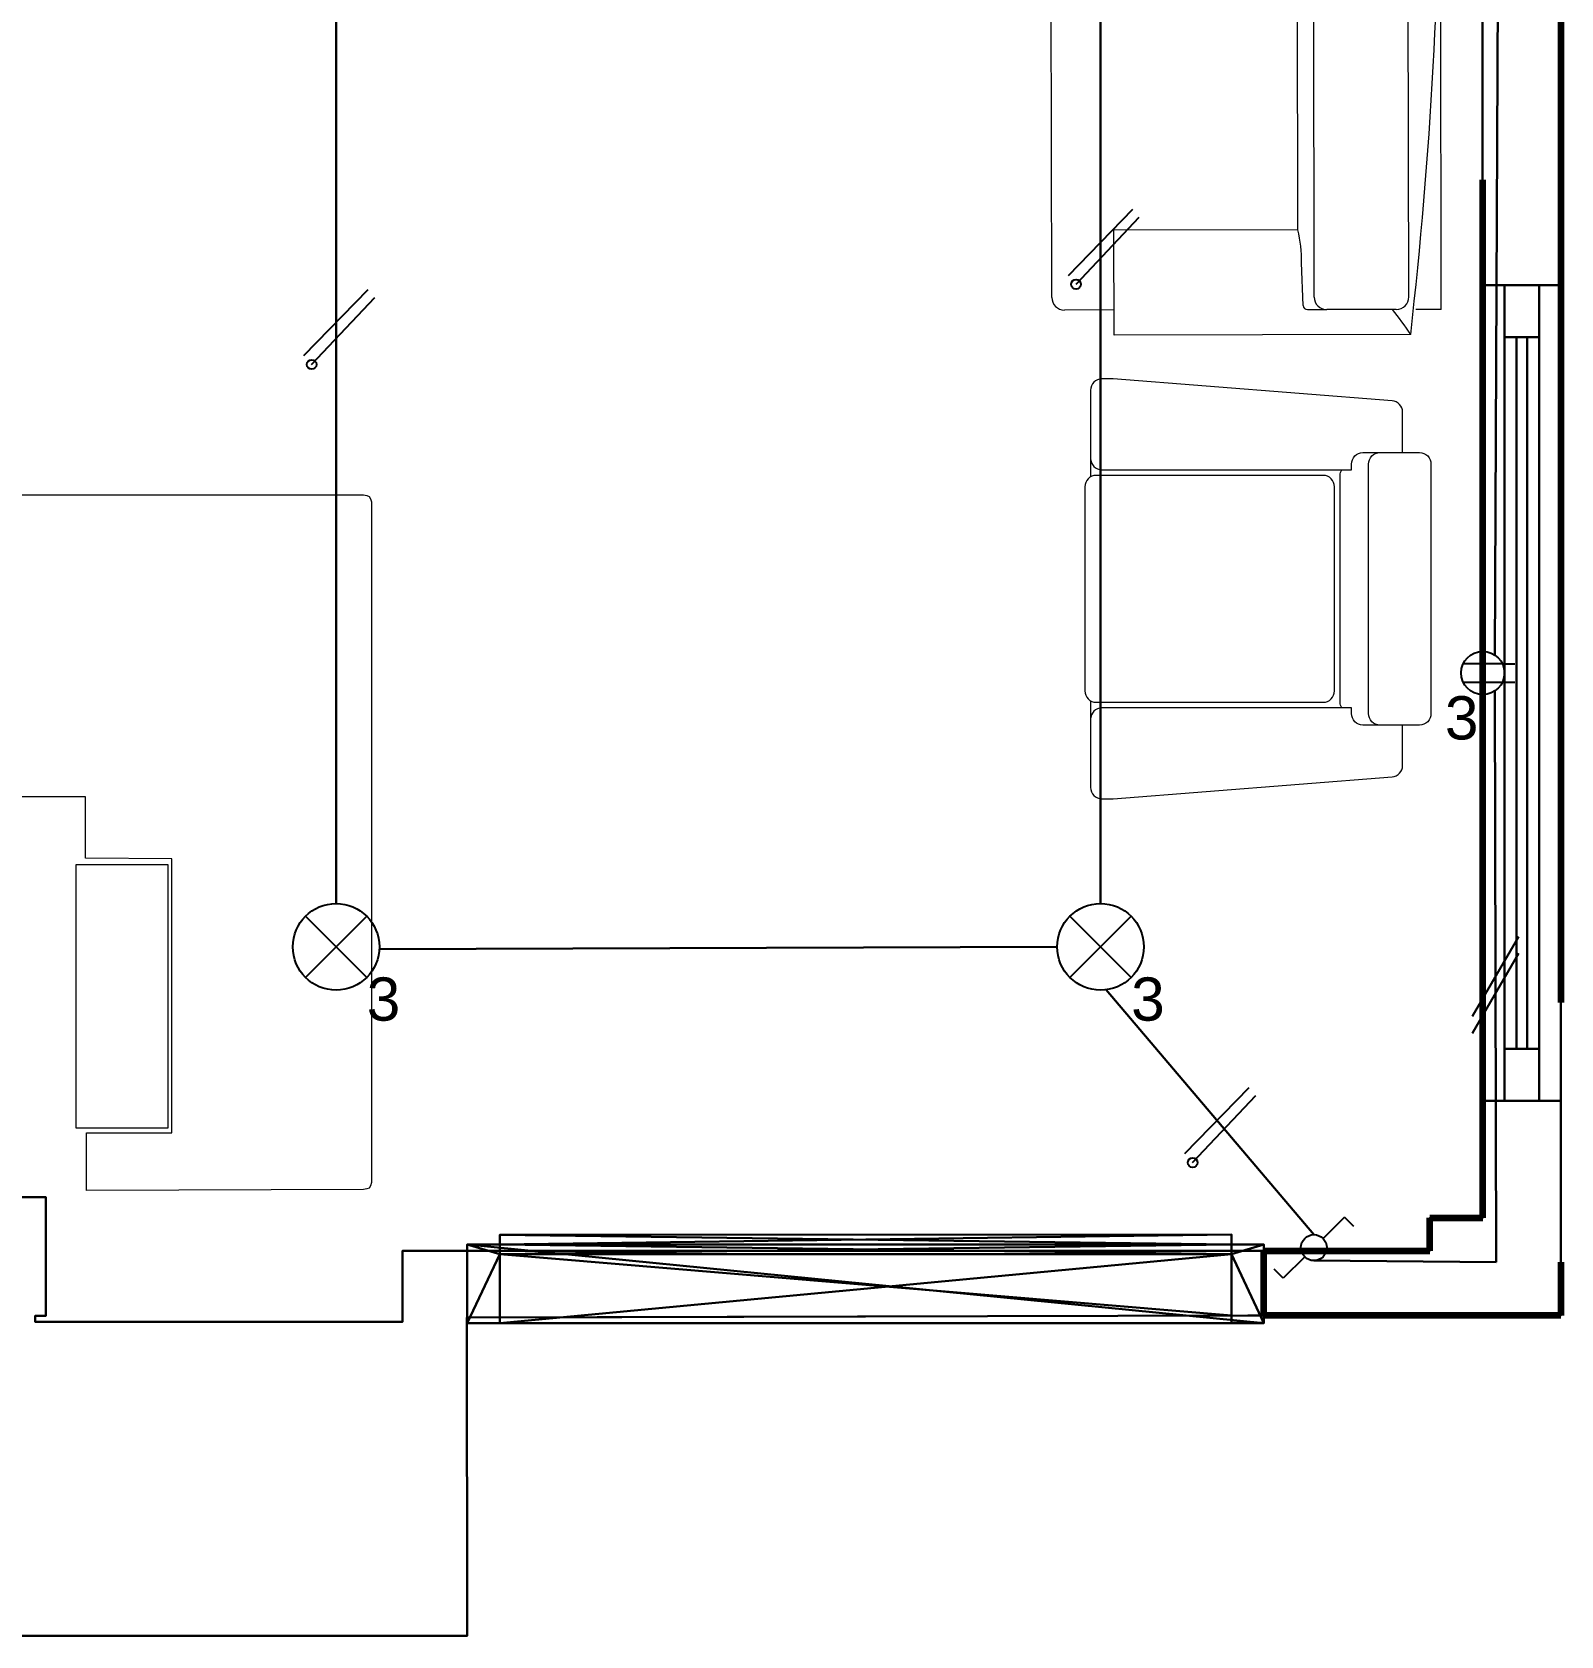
# Model space of a CAD drawing. Header units: metres. Extents: x 10.2 to 81, y 0 to 39.7.
# Drawn here: x 23.964 to 27.497, y 0 to 3.708 of the extents above; entities that cross this region are included whole.
import ezdxf

# ---------------------------------------------------------------- set-up
doc = ezdxf.new("R2010")
doc.units = ezdxf.units.M
doc.header["$LTSCALE"] = 0.2
doc.linetypes.add('ACAD_ISO02W100', pattern=[15, 12, -3])
for name, color, linetype, true_color in [('DLX_APERT', 7, 'Continuous', 0x969696), ('DLX_CONT', 7, 'Continuous', 0x969696), ('DLX_ROOF', 7, 'Continuous', 0x7f7f7f)]:
    doc.layers.add(name, color=color, linetype=linetype, true_color=true_color)
for name, color, linetype in [('EDIFICIO', 7, 'Continuous'), ('Fases', 7, 'Continuous'), ('Indicacion-Tabla', 7, 'Continuous'), ('Luminaria', 7, 'Continuous'), ('Medidas', 1, 'Continuous'), ('Tomacorrientes', 7, 'Continuous')]:
    doc.layers.add(name, color=color, linetype=linetype)
for name, color, linetype, lineweight in [('L-Suelo', 7, 'ACAD_ISO02W100', 30), ('L-Techo', 7, 'Continuous', 30), ('Muebles', 9, 'Continuous', 5)]:
    doc.layers.add(name, color=color, linetype=linetype, lineweight=lineweight)
doc.layers.get('0').off()
doc.styles.get("Standard").update_dxf_attribs({"font": 'arial.ttf'})

# ---------------------------------------------------------------- blocks, each defined once
blk = doc.blocks.new('Tomacorriente')
at = {"layer": 'Tomacorrientes'}
for p, q in [((0.0453, 0.0211), (-0.0453, 0.0211)), ((0.0453, 0.0211), (0.0743, 0.0211)), ((-0.0453, -0.0211), (0.0453, -0.0211)), ((0.0453, -0.0211), (0.0743, -0.0211))]:
    blk.add_line(p, q, dxfattribs=at)
blk.add_circle((0, 0), 0.05, dxfattribs=at)
blk = doc.blocks.new('881_0_2')
mesh = blk.add_polyface()
corners = [(0.8226, -0.0125, 0.88), (-0.8226, -0.0125, -0.88), (0.8226, -0.0125, -0.88), (-0.8226, -0.0125, -0.88), (0.8226, -0.0125, 0.88), (-0.8226, -0.0125, 0.88), (-0.8226, 0.0125, -0.88), (0.8226, 0.0125, 0.88), (0.8226, 0.0125, -0.88), (0.8226, 0.0125, 0.88), (-0.8226, 0.0125, -0.88), (-0.8226, 0.0125, 0.88)]
mesh.append_faces([[corners[k] for k in face] for face in [(0, 1, 2), (3, 4, 5), (6, 7, 8), (9, 10, 11)]])
blk = doc.blocks.new('953_0_0')
mesh = blk.add_polyface()
corners = [(-0.8454, -0.0909, 0.925), (0.8454, -0.0684, 0.925), (0.8454, -0.0909, 0.925), (0.8454, -0.0684, 0.925), (-0.8454, -0.0909, 0.925), (-0.8454, -0.0684, 0.925), (0.8454, -0.0909, 0.925), (0.8454, -0.0684, -1), (0.8454, -0.0909, -1), (0.8454, -0.0684, -1), (0.8454, -0.0909, 0.925), (0.8454, -0.0684, 0.925), (-0.8454, -0.0909, -1), (-0.8454, -0.0684, 0.925), (-0.8454, -0.0909, 0.925), (-0.8454, -0.0684, 0.925), (-0.8454, -0.0909, -1), (-0.8454, -0.0684, -1)]
mesh.append_faces([[corners[k] for k in face] for face in [(0, 1, 2), (3, 4, 5), (6, 7, 8), (9, 10, 11), (12, 13, 14), (15, 16, 17)]])
blk = doc.blocks.new('953_0_1')
mesh = blk.add_polyface()
corners = [(-0.8454, -0.0684, -1), (-0.8454, -0.0909, 0.925), (-0.8454, -0.0684, 0.925), (-0.8454, -0.0909, 0.925), (-0.8454, -0.0684, -1), (-0.8454, -0.0909, -1), (0.8454, -0.0909, 0.925), (-0.8454, -0.0684, 0.925), (-0.8454, -0.0909, 0.925), (-0.8454, -0.0684, 0.925), (0.8454, -0.0909, 0.925), (0.8454, -0.0684, 0.925), (0.8454, -0.0684, 0.925), (0.8454, -0.0909, -1), (0.8454, -0.0684, -1), (0.8454, -0.0909, -1), (0.8454, -0.0684, 0.925), (0.8454, -0.0909, 0.925)]
mesh.append_faces([[corners[k] for k in face] for face in [(0, 1, 2), (3, 4, 5), (6, 7, 8), (9, 10, 11), (12, 13, 14), (15, 16, 17)]])
blk = doc.blocks.new('953_0_2')
mesh = blk.add_polyface()
corners = [(-0.9204, 0.0909, 1), (0.9204, -0.0909, 1), (0.9204, 0.0909, 1), (0.9204, -0.0909, 1), (-0.9204, 0.0909, 1), (-0.9204, -0.0909, 1), (0.9204, 0.0909, 1), (0.9204, -0.0909, -1), (0.9204, 0.0909, -1), (0.9204, -0.0909, -1), (0.9204, 0.0909, 1), (0.9204, -0.0909, 1), (-0.9204, 0.0909, -1), (-0.9204, -0.0909, 1), (-0.9204, 0.0909, 1), (-0.9204, -0.0909, 1), (-0.9204, 0.0909, -1), (-0.9204, -0.0909, -1), (0.8454, -0.0684, -1), (0.9204, 0.0909, -1), (0.9204, -0.0909, -1), (0.8454, -0.0684, -1), (0.9204, -0.0909, -1), (0.8454, -0.0909, -1), (0.9204, 0.0909, -1), (0.8454, -0.0684, -1), (0.8454, 0.0909, -1), (-0.9204, 0.0909, -1), (-0.8454, -0.0684, -1), (-0.9204, -0.0909, -1), (-0.9204, -0.0909, -1), (-0.8454, -0.0684, -1), (-0.8454, -0.0909, -1), (-0.8454, -0.0684, -1), (-0.9204, 0.0909, -1), (-0.8454, 0.0909, -1), (-0.9204, 0.0909, 1), (-0.8454, 0.0909, 0.925), (-0.9204, 0.0909, -1), (-0.9204, 0.0909, -1), (-0.8454, 0.0909, 0.925), (-0.8454, 0.0909, -1), (0.9204, 0.0909, 1), (-0.8454, 0.0909, 0.925), (-0.9204, 0.0909, 1), (0.9204, 0.0909, 1), (0.8454, 0.0909, 0.925), (-0.8454, 0.0909, 0.925), (0.9204, 0.0909, -1), (0.8454, 0.0909, 0.925), (0.9204, 0.0909, 1), (0.8454, 0.0909, 0.925), (0.9204, 0.0909, -1), (0.8454, 0.0909, -1), (-0.8454, -0.0909, 0.925), (-0.9204, -0.0909, 1), (-0.9204, -0.0909, -1), (-0.8454, -0.0909, 0.925), (-0.9204, -0.0909, -1), (-0.8454, -0.0909, -1), (-0.8454, -0.0909, 0.925), (0.9204, -0.0909, 1), (-0.9204, -0.0909, 1), (0.8454, -0.0909, 0.925), (0.9204, -0.0909, 1), (-0.8454, -0.0909, 0.925), (0.8454, -0.0909, 0.925), (0.9204, -0.0909, -1), (0.9204, -0.0909, 1), (0.9204, -0.0909, -1), (0.8454, -0.0909, 0.925), (0.8454, -0.0909, -1), (0.8454, 0.0909, 0.925), (-0.8454, -0.0684, 0.925), (-0.8454, 0.0909, 0.925), (-0.8454, -0.0684, 0.925), (0.8454, 0.0909, 0.925), (0.8454, -0.0684, 0.925), (0.8454, 0.0909, -1), (0.8454, -0.0684, 0.925), (0.8454, 0.0909, 0.925), (0.8454, -0.0684, 0.925), (0.8454, 0.0909, -1), (0.8454, -0.0684, -1), (-0.8454, 0.0909, 0.925), (-0.8454, -0.0684, -1), (-0.8454, 0.0909, -1), (-0.8454, -0.0684, -1), (-0.8454, 0.0909, 0.925), (-0.8454, -0.0684, 0.925)]
mesh.append_faces([[corners[k] for k in face] for face in [(0, 1, 2), (3, 4, 5), (6, 7, 8), (9, 10, 11), (12, 13, 14), (15, 16, 17), (18, 19, 20), (21, 22, 23), (24, 25, 26), (27, 28, 29), (30, 31, 32), (33, 34, 35), (36, 37, 38), (39, 40, 41), (42, 43, 44), (45, 46, 47), (48, 49, 50), (51, 52, 53), (54, 55, 56), (57, 58, 59), (60, 61, 62), (63, 64, 65), (66, 67, 68), (69, 70, 71), (72, 73, 74), (75, 76, 77), (78, 79, 80), (81, 82, 83), (84, 85, 86), (87, 88, 89)]])
blk = doc.blocks.new('953_0_3')
mesh = blk.add_polyface()
corners = [(0.8454, -0.1134, 0.925), (-0.8454, -0.0909, 0.925), (-0.8454, -0.1134, 0.925), (-0.8454, -0.0909, 0.925), (0.8454, -0.1134, 0.925), (0.8454, -0.0909, 0.925), (-0.8454, -0.1134, 0.925), (-0.8454, -0.0909, -1), (-0.8454, -0.1134, -1), (-0.8454, -0.0909, -1), (-0.8454, -0.1134, 0.925), (-0.8454, -0.0909, 0.925)]
mesh.append_faces([[corners[k] for k in face] for face in [(0, 1, 2), (3, 4, 5), (6, 7, 8), (9, 10, 11)]])
blk = doc.blocks.new('953_0_4')
mesh = blk.add_polyface()
corners = [(0.8454, -0.1134, -1), (0.8454, -0.0909, 0.925), (0.8454, -0.1134, 0.925), (0.8454, -0.0909, 0.925), (0.8454, -0.1134, -1), (0.8454, -0.0909, -1), (-0.8454, -0.0909, -1), (0.8454, -0.0909, -1), (-0.8454, -0.1134, -1), (-0.8454, -0.1134, -1), (0.8454, -0.0909, -1), (0.8454, -0.1134, -1), (-0.8454, -0.0909, -1), (0.8454, -0.0684, -1), (0.8454, -0.0909, -1), (0.8454, -0.0684, -1), (-0.8454, -0.0909, -1), (-0.8454, -0.0684, -1), (-0.8454, -0.0684, -1), (0.8454, -0.0684, 0.925), (0.8454, -0.0684, -1), (0.8454, -0.0684, 0.925), (-0.8454, -0.0684, -1), (-0.8454, -0.0684, 0.925)]
mesh.append_faces([[corners[k] for k in face] for face in [(0, 1, 2), (3, 4, 5), (6, 7, 8), (9, 10, 11), (12, 13, 14), (15, 16, 17), (18, 19, 20), (21, 22, 23)]])
blk = doc.blocks.new('953_0_5')
mesh = blk.add_polyface()
corners = [(-0.8454, -0.1134, 0.925), (0.8454, -0.1134, -1), (0.8454, -0.1134, 0.925), (0.8454, -0.1134, -1), (-0.8454, -0.1134, 0.925), (-0.8454, -0.1134, -1)]
mesh.append_faces([[corners[k] for k in face] for face in [(0, 1, 2), (3, 4, 5)]])
blk = doc.blocks.new('Lampara')
at = {"layer": 'Luminaria'}
for q in [(-0.0707, 0.0707), (0.0707, 0.0707), (-0.0707, -0.0707), (0.0707, -0.0707)]:
    blk.add_line((0, 0), q, dxfattribs=at)
blk.add_circle((0, 0), 0.1, dxfattribs=at)
blk = doc.blocks.new('*U109')
at = {"layer": 'Luminaria'}
for p, q in [((0.0707, 0.0707), (0.0212, 0.0212)), ((0.0707, 0.0707), (0.0919, 0.0495)), ((-0.0212, -0.0212), (-0.0707, -0.0707)), ((-0.0707, -0.0707), (-0.0919, -0.0495))]:
    blk.add_line(p, q, dxfattribs=at)
blk.add_circle((0, 0), 0.03, dxfattribs=at)
blk = doc.blocks.new('Fase')
at = {"layer": 'Fases'}
blk.add_line((-0.0535, -0.0922), (0.0535, 0.0922), dxfattribs=at)
blk = doc.blocks.new('Neutro')
at = {"layer": 'Fases'}
h = blk.add_hatch(dxfattribs=at)
h.set_pattern_fill('ANGLE', color=256)
h.set_pattern_definition([(0, (-26.865, -1.6355), (0, 6.985), [5.08, -1.905]), (90, (-26.865, -1.6355), (-6.985, 4e-16), [5.08, -1.905])])
h.paths.add_polyline_path([(-0.0645, -0.0922, 1), (-0.0424, -0.0922, 1)])
blk.add_circle((-0.0535, -0.0922), 0.0111, dxfattribs=at)
blk.add_blockref('Fase', (0, 0), dxfattribs=at)
blk = doc.blocks.new('sl17-3pl')
at = {"layer": 'Muebles', "ltscale": 0.5}
for p, q in [((-1.1821, 0), (-1.1821, -0.0589)), ((-1.1821, 0), (-0.736, 0)), ((1.1821, 0), (-0.736, 0)), ((1.1821, 0), (1.1821, -0.0589)), ((-1.2402, -0.0709), (-1.2402, -0.7564)), ((1.2402, -0.0709), (1.2402, -0.7564)), ((-1.1821, -0.104), (-1.1821, -0.2646)), ((-1.153, -0.0749), (-0.736, -0.0749)), ((-0.4102, -0.0749), (-0.736, -0.0749)), ((-0.3811, -0.104), (-0.3811, -0.2646)), ((0.3539, -0.0749), (-0.352, -0.0749)), ((0.383, -0.104), (0.383, -0.2646)), ((1.153, -0.0749), (0.4121, -0.0749)), ((1.1821, -0.104), (1.1821, -0.2646)), ((-1.1821, -0.3095), (-1.1821, -0.2646)), ((-1.153, -0.2936), (-0.736, -0.2936)), ((-0.4102, -0.2936), (-0.736, -0.2936)), ((-0.3811, -0.2646), (-0.3811, -0.3019)), ((1.153, -0.2936), (-0.352, -0.2936)), ((0.383, -0.2646), (0.383, -0.3019)), ((1.1821, -0.3095), (1.1821, -0.2646)), ((-1.1727, -0.3192), (-1.0738, -0.3227)), ((-0.9978, -0.331), (-0.9978, -0.7564)), ((-0.9978, -0.331), (-0.736, -0.331)), ((-0.736, -0.331), (-0.4102, -0.331)), ((-0.352, -0.331), (-0.4102, -0.331)), ((0.9978, -0.331), (-0.352, -0.331)), ((0.9978, -0.331), (0.9978, -0.7564)), ((1.1727, -0.3192), (1.0738, -0.3227)), ((-0.3811, -0.3601), (-0.3811, -0.8711)), ((-0.3811, -0.3601), (-0.3811, -0.3601)), ((0.383, -0.3601), (0.383, -0.8711)), ((-1.2402, -0.7564), (-0.9978, -0.7564)), ((-1.1821, -0.7564), (-1.1821, -0.8711)), ((1.2402, -0.7564), (0.9978, -0.7564)), ((1.1821, -0.7564), (1.1821, -0.8711)), ((-1.153, -0.9002), (-0.736, -0.9002)), ((-0.736, -0.9002), (-0.4102, -0.9002)), ((-0.352, -0.9002), (-0.4102, -0.9002)), ((1.153, -0.9002), (-0.352, -0.9002))]:
    blk.add_line(p, q, dxfattribs=at)
for centre, radius, start, end in [((0, -10.8866), 10.8866, 83.45843, 96.54157), ((-1.638, -0.6846), 0.7314, 51.4328, 57.0519), ((1.638, -0.6846), 0.7314, 122.9481, 128.5672), ((-1.153, -0.104), 0.0291, 90, 180), ((-0.4102, -0.104), 0.0291, 0, 90), ((-0.352, -0.104), 0.0291, 90, 180), ((0.3539, -0.104), 0.0291, 0, 90), ((0.4121, -0.104), 0.0291, 90, 180), ((1.153, -0.104), 0.0291, 0, 90), ((-1.153, -0.2646), 0.0291, 180, 270), ((-0.4102, -0.2646), 0.0291, 270, 0), ((-0.352, -0.2646), 0.0291, 180, 270), ((0.3539, -0.2646), 0.0291, 270, 0), ((0.4121, -0.2646), 0.0291, 180, 270), ((1.153, -0.2646), 0.0291, 270, 0), ((-1.1724, -0.3095), 0.0097, 180, 267.9816), ((-1.0747, -0.6811), 0.3585, 77.6131, 89.8582), ((-0.4102, -0.3019), 0.0291, 270, 0), ((-0.4102, -0.3601), 0.0291, 0, 90), ((-0.352, -0.3019), 0.0291, 180, 270), ((-0.352, -0.3601), 0.0291, 90, 180), ((0.3539, -0.3019), 0.0291, 270, 0), ((0.3539, -0.3601), 0.0291, 0, 90), ((0.4121, -0.3019), 0.0291, 180, 270), ((0.4121, -0.3601), 0.0291, 90, 180), ((1.0747, -0.6811), 0.3585, 90.1418, 102.3869), ((1.1724, -0.3095), 0.0097, 272.0184, 0), ((-1.153, -0.8711), 0.0291, 180, 270), ((-0.4102, -0.8711), 0.0291, 270, 0), ((-0.352, -0.8711), 0.0291, 180, 270), ((0.3539, -0.8711), 0.0291, 270, 0), ((0.4121, -0.8711), 0.0291, 180, 270), ((1.153, -0.8711), 0.0291, 270, 0)]:
    blk.add_arc(centre, radius, start, end, dxfattribs=at)
blk = doc.blocks.new('sl17-1pl')
at = {"layer": 'Muebles', "ltscale": 0.5}
for points in [[(-0.0656, 0.3148), (-0.0656, 0.4085, 0.39147), (-0.0898, 0.4347), (-0.7344, 0.4852), (-0.7607, 0.4852, 0.414214), (-0.7869, 0.459), (-0.7869, 0.2588)], [(-0.7869, 0.3016, 0.414214), (-0.7607, 0.2754), (-0.1836, 0.2754), (-0.1836, 0.2885, -0.414214), (-0.1574, 0.3148), (-0.0262, 0.3148, -0.414214), (0, 0.2885), (0, -0.2885, -0.414214), (-0.0262, -0.3148), (-0.1574, -0.3148, -0.414214), (-0.1836, -0.2885), (-0.1836, -0.2754), (-0.7607, -0.2754, 0.414214), (-0.7869, -0.3016)], [(-0.118, -0.3148, -0.414214), (-0.1443, -0.2885), (-0.1443, 0.2885, -0.414214), (-0.118, 0.3148)], [(-0.2063, -0.2754, -0.131652), (-0.2098, -0.2623), (-0.2098, 0.2623, -0.131652), (-0.2063, 0.2754)], [(-0.7869, -0.2588), (-0.7869, -0.459, 0.414214), (-0.7607, -0.4852), (-0.7344, -0.4852), (-0.0898, -0.4347, 0.39147), (-0.0656, -0.4085), (-0.0656, -0.3148)]]:
    blk.add_lwpolyline(points, format="xyb", dxfattribs=at)
blk.add_lwpolyline([(-0.2492, 0.2623), (-0.7738, 0.2623, 0.414214), (-0.8, 0.2361), (-0.8, -0.2361, 0.414214), (-0.7738, -0.2623), (-0.2492, -0.2623, 0.414214), (-0.223, -0.2361), (-0.223, 0.2361, 0.414214)], format="xyb", close=True, dxfattribs=at)

msp = doc.modelspace()

# ---------------------------------------------------------------- linework, layer by layer
at = {"layer": 'DLX_APERT'}
for points in [[(27.4468, 3.1224, 0), (27.3668, 3.1224, 0)], [(27.3668, 3.1224, 0), (27.3668, 1.2372, 0)], [(27.4468, 3.1224, 0), (27.3668, 3.1224, 0)], [(27.3668, 3.1224, 0), (27.3668, 3.1224, 0)], [(27.3668, 3.1224, 0), (27.4468, 3.1224, 0)], [(27.3668, 1.2372, 0), (27.3668, 3.1224, 0)], [(27.3668, 3.1224, 0), (27.4468, 3.1224, 0)], [(27.3668, 1.2372, 0), (27.3668, 3.1224, 0)], [(27.3668, 3.1224, 0), (27.3668, 3.1224, 0)], [(27.3668, 3.1224, 0), (27.3668, 1.2372, 0)], [(27.4468, 1.2372, 0), (27.4468, 3.1224, 0)], [(27.4468, 3.1224, 0), (27.4468, 3.1224, 0)], [(27.4468, 3.1224, 0), (27.4468, 1.2372, 0)], [(27.4468, 1.2372, 0), (27.4468, 3.1224, 0)], [(27.4468, 3.1224, 0), (27.4468, 3.1224, 0)], [(27.4468, 3.1224, 0), (27.4468, 1.2372, 0)], [(27.3668, 1.3572, 0), (27.3668, 3.0024, 0)], [(27.3668, 3.0024, 0), (27.3668, 3.0024, 0)], [(27.3668, 3.0024, 0), (27.3668, 1.3572, 0)], [(27.3668, 1.3572, 0), (27.3668, 3.0024, 0)], [(27.3668, 3.0024, 0), (27.3943, 3.0024, 0)], [(27.3943, 3.0024, 0), (27.3668, 3.0024, 0)], [(27.3668, 3.0024, 0), (27.3668, 3.0024, 0)], [(27.3668, 3.0024, 0), (27.3943, 3.0024, 0)], [(27.3943, 3.0024, 0), (27.3668, 3.0024, 0)], [(27.3668, 3.0024, 0), (27.3668, 1.3572, 0)], [(27.3943, 3.0024, 0), (27.3943, 1.3572, 0)], [(27.3943, 1.3572, 0), (27.3943, 3.0024, 0)], [(27.3943, 3.0024, 0), (27.4193, 3.0024, 0)], [(27.3943, 3.0024, 0), (27.3943, 3.0024, 0)], [(27.3943, 3.0024, 0), (27.3943, 3.0024, 0)], [(27.3943, 3.0024, 0), (27.4193, 3.0024, 0)], [(27.4193, 3.0024, 0), (27.3943, 3.0024, 0)], [(27.3943, 1.3572, 0), (27.3943, 3.0024, 0)], [(27.3943, 3.0024, 0), (27.3943, 1.3572, 0)], [(27.4193, 3.0024, 0), (27.3943, 3.0024, 0)], [(27.4193, 3.0024, 0), (27.3943, 3.0024, 0)], [(27.3943, 3.0024, 0), (27.3943, 1.3572, 0)], [(27.3943, 1.3572, 0), (27.3943, 3.0024, 0)], [(27.3943, 3.0024, 0), (27.3943, 3.0024, 0)], [(27.3943, 3.0024, 0), (27.3943, 1.3572, 0)], [(27.4193, 3.0024, 0), (27.3943, 3.0024, 0)], [(27.3943, 3.0024, 0), (27.3943, 3.0024, 0)], [(27.3943, 3.0024, 0), (27.4193, 3.0024, 0)], [(27.3943, 1.3572, 0), (27.3943, 3.0024, 0)], [(27.3943, 3.0024, 0), (27.4193, 3.0024, 0)], [(27.4193, 1.3572, 0), (27.4193, 3.0024, 0)], [(27.4193, 3.0024, 0), (27.4468, 3.0024, 0)], [(27.4193, 3.0024, 0), (27.4193, 3.0024, 0)], [(27.4193, 3.0024, 0), (27.4468, 3.0024, 0)], [(27.4468, 3.0024, 0), (27.4193, 3.0024, 0)], [(27.4193, 3.0024, 0), (27.4193, 1.3572, 0)], [(27.4468, 3.0024, 0), (27.4193, 3.0024, 0)], [(27.4193, 3.0024, 0), (27.4193, 1.3572, 0)], [(27.4193, 3.0024, 0), (27.4193, 3.0024, 0)], [(27.4193, 1.3572, 0), (27.4193, 3.0024, 0)], [(27.4193, 1.3572, 0), (27.4193, 3.0024, 0)], [(27.4193, 3.0024, 0), (27.4193, 3.0024, 0)], [(27.4193, 3.0024, 0), (27.4193, 1.3572, 0)], [(27.4193, 1.3572, 0), (27.4193, 3.0024, 0)], [(27.4193, 3.0024, 0), (27.4193, 3.0024, 0)], [(27.4193, 3.0024, 0), (27.4193, 1.3572, 0)], [(27.4468, 1.3572, 0), (27.4468, 3.0024, 0)], [(27.4468, 3.0024, 0), (27.4468, 3.0024, 0)], [(27.4468, 3.0024, 0), (27.4468, 1.3572, 0)], [(27.4468, 3.0024, 0), (27.4468, 1.3572, 0)], [(27.4468, 3.0024, 0), (27.4468, 3.0024, 0)], [(27.4468, 1.3572, 0), (27.4468, 3.0024, 0)], [(27.3668, 1.3572, 0), (27.3668, 1.3572, 0)], [(27.3943, 1.3572, 0), (27.3668, 1.3572, 0)], [(27.3668, 1.3572, 0), (27.3943, 1.3572, 0)], [(27.3943, 1.3572, 0), (27.3668, 1.3572, 0)], [(27.3668, 1.3572, 0), (27.3668, 1.3572, 0)], [(27.3668, 1.3572, 0), (27.3943, 1.3572, 0)], [(27.4193, 1.3572, 0), (27.3943, 1.3572, 0)], [(27.3943, 1.3572, 0), (27.4193, 1.3572, 0)], [(27.3943, 1.3572, 0), (27.3943, 1.3572, 0)], [(27.3943, 1.3572, 0), (27.3943, 1.3572, 0)], [(27.3943, 1.3572, 0), (27.4193, 1.3572, 0)], [(27.4193, 1.3572, 0), (27.3943, 1.3572, 0)], [(27.3943, 1.3572, 0), (27.4193, 1.3572, 0)], [(27.3943, 1.3572, 0), (27.3943, 1.3572, 0)], [(27.4193, 1.3572, 0), (27.3943, 1.3572, 0)], [(27.4193, 1.3572, 0), (27.3943, 1.3572, 0)], [(27.3943, 1.3572, 0), (27.3943, 1.3572, 0)], [(27.3943, 1.3572, 0), (27.4193, 1.3572, 0)], [(27.4468, 1.3572, 0), (27.4193, 1.3572, 0)], [(27.4193, 1.3572, 0), (27.4193, 1.3572, 0)], [(27.4193, 1.3572, 0), (27.4468, 1.3572, 0)], [(27.4468, 1.3572, 0), (27.4193, 1.3572, 0)], [(27.4193, 1.3572, 0), (27.4468, 1.3572, 0)], [(27.4193, 1.3572, 0), (27.4193, 1.3572, 0)], [(27.4193, 1.3572, 0), (27.4193, 1.3572, 0)], [(27.4193, 1.3572, 0), (27.4193, 1.3572, 0)], [(27.4468, 1.3572, 0), (27.4468, 1.3572, 0)], [(27.4468, 1.3572, 0), (27.4468, 1.3572, 0)], [(27.3668, 1.2372, 0), (27.4468, 1.2372, 0)], [(27.4468, 1.2372, 0), (27.3668, 1.2372, 0)], [(27.4468, 1.2372, 0), (27.3668, 1.2372, 0)], [(27.3668, 1.2372, 0), (27.3668, 1.2372, 0)], [(27.3668, 1.2372, 0), (27.4468, 1.2372, 0)], [(27.3668, 1.2372, 0), (27.3668, 1.2372, 0)], [(27.4468, 1.2372, 0), (27.4468, 1.2372, 0)], [(27.4468, 1.2372, 0), (27.4468, 1.2372, 0)], [(26.7355, 0.9276, 0), (25.0447, 0.9275, 0)], [(26.7355, 0.9276, 0), (25.0447, 0.9275, 0)], [(25.0447, 0.9275, 0), (26.7355, 0.9276, 0)], [(25.0447, 0.9275, 0), (26.7355, 0.9276, 0)], [(25.0447, 0.9275, 0), (25.0447, 0.905, 0)], [(25.0447, 0.9275, 0), (25.0447, 0.9275, 0)], [(25.0447, 0.905, 0), (25.0447, 0.9275, 0)], [(25.0447, 0.9275, 0), (25.0447, 0.9275, 0)], [(25.0447, 0.9275, 0), (25.0447, 0.905, 0)], [(25.0447, 0.905, 0), (25.0447, 0.9275, 0)], [(26.7355, 0.9051, 0), (26.7355, 0.9276, 0)], [(26.7355, 0.9051, 0), (26.7355, 0.9276, 0)], [(26.7355, 0.9276, 0), (26.7355, 0.9276, 0)], [(26.7355, 0.9276, 0), (26.7355, 0.9051, 0)], [(26.7355, 0.9276, 0), (26.7355, 0.9276, 0)], [(26.7355, 0.9276, 0), (26.7355, 0.9051, 0)], [(26.8105, 0.9051, 0), (24.9697, 0.905, 0)], [(24.9697, 0.905, 0), (26.8105, 0.9051, 0)], [(24.9697, 0.905, 0), (24.9697, 0.7233, 0)], [(24.9697, 0.905, 0), (24.9697, 0.905, 0)], [(24.9697, 0.905, 0), (24.9697, 0.7233, 0)], [(24.9697, 0.7233, 0), (24.9697, 0.905, 0)], [(24.9697, 0.7233, 0), (24.9697, 0.905, 0)], [(24.9697, 0.905, 0), (25.0447, 0.905, 0)], [(25.0447, 0.905, 0), (24.9697, 0.905, 0)], [(24.9697, 0.905, 0), (24.9697, 0.905, 0)], [(26.7355, 0.9051, 0), (25.0447, 0.905, 0)], [(25.0447, 0.905, 0), (26.7355, 0.9051, 0)], [(25.0447, 0.905, 0), (26.7355, 0.9051, 0)], [(26.7355, 0.9051, 0), (25.0447, 0.905, 0)], [(25.0447, 0.905, 0), (25.0447, 0.8825, 0)], [(25.0447, 0.905, 0), (25.0447, 0.905, 0)], [(25.0447, 0.8825, 0), (25.0447, 0.905, 0)], [(25.0447, 0.8825, 0), (25.0447, 0.905, 0)], [(25.0447, 0.905, 0), (25.0447, 0.905, 0)], [(25.0447, 0.905, 0), (25.0447, 0.8825, 0)], [(25.0447, 0.905, 0), (25.0447, 0.905, 0)], [(25.0447, 0.8825, 0), (25.0447, 0.905, 0)], [(25.0447, 0.905, 0), (25.0447, 0.8825, 0)], [(25.0447, 0.905, 0), (25.0447, 0.905, 0)], [(25.0447, 0.905, 0), (25.0447, 0.8825, 0)], [(25.0447, 0.8825, 0), (25.0447, 0.905, 0)], [(26.7355, 0.8826, 0), (26.7355, 0.9051, 0)], [(26.7355, 0.9051, 0), (26.8105, 0.9051, 0)], [(26.7355, 0.9051, 0), (26.7355, 0.9051, 0)], [(26.8105, 0.9051, 0), (26.7355, 0.9051, 0)], [(26.7355, 0.9051, 0), (26.7355, 0.8826, 0)], [(26.7355, 0.8826, 0), (26.7355, 0.9051, 0)], [(26.7355, 0.9051, 0), (26.7355, 0.9051, 0)], [(26.7355, 0.9051, 0), (26.7355, 0.8826, 0)], [(26.7355, 0.9051, 0), (26.7355, 0.9051, 0)], [(26.7355, 0.9051, 0), (26.7355, 0.8826, 0)], [(26.7355, 0.9051, 0), (26.7355, 0.9051, 0)], [(26.7355, 0.9051, 0), (26.7355, 0.8826, 0)], [(26.7355, 0.8826, 0), (26.7355, 0.9051, 0)], [(26.7355, 0.8826, 0), (26.7355, 0.9051, 0)], [(26.8105, 0.7234, 0), (26.8105, 0.9051, 0)], [(26.8105, 0.9051, 0), (26.8105, 0.9051, 0)], [(26.8105, 0.9051, 0), (26.8105, 0.7234, 0)], [(26.8105, 0.7234, 0), (26.8105, 0.9051, 0)], [(26.8105, 0.9051, 0), (26.8105, 0.7234, 0)], [(26.8105, 0.9051, 0), (26.8105, 0.9051, 0)], [(25.0447, 0.8825, 0), (26.7355, 0.8826, 0)], [(26.7355, 0.8826, 0), (25.0447, 0.8825, 0)], [(26.7355, 0.8826, 0), (25.0447, 0.8825, 0)], [(26.7355, 0.8826, 0), (25.0447, 0.8825, 0)], [(25.0447, 0.8825, 0), (26.7355, 0.8826, 0)], [(25.0447, 0.8825, 0), (26.7355, 0.8826, 0)], [(25.0447, 0.8825, 0), (25.0447, 0.7233, 0)], [(25.0447, 0.7233, 0), (25.0447, 0.8825, 0)], [(25.0447, 0.8825, 0), (25.0447, 0.8825, 0)], [(25.0447, 0.8825, 0), (25.0447, 0.7233, 0)], [(25.0447, 0.7233, 0), (25.0447, 0.8825, 0)], [(25.0447, 0.8825, 0), (25.0447, 0.8825, 0)], [(25.0447, 0.8825, 0), (25.0447, 0.8825, 0)], [(25.0447, 0.8825, 0), (25.0447, 0.8825, 0)], [(26.7355, 0.7234, 0), (26.7355, 0.8826, 0)], [(26.7355, 0.8826, 0), (26.7355, 0.7234, 0)], [(26.7355, 0.8826, 0), (26.7355, 0.8826, 0)], [(26.7355, 0.8826, 0), (26.7355, 0.7234, 0)], [(26.7355, 0.7234, 0), (26.7355, 0.8826, 0)], [(26.7355, 0.8826, 0), (26.7355, 0.8826, 0)], [(26.7355, 0.8826, 0), (26.7355, 0.8826, 0)], [(26.7355, 0.8826, 0), (26.7355, 0.8826, 0)], [(24.9697, 0.7233, 0), (26.8105, 0.7234, 0)], [(26.8105, 0.7234, 0), (24.9697, 0.7233, 0)], [(24.9697, 0.7233, 0), (24.9697, 0.7233, 0)], [(25.0447, 0.7233, 0), (24.9697, 0.7233, 0)], [(24.9697, 0.7233, 0), (24.9697, 0.7233, 0)], [(24.9697, 0.7233, 0), (25.0447, 0.7233, 0)], [(25.0447, 0.7233, 0), (26.7355, 0.7234, 0)], [(26.7355, 0.7234, 0), (25.0447, 0.7233, 0)], [(25.0447, 0.7233, 0), (25.0447, 0.7233, 0)], [(25.0447, 0.7233, 0), (25.0447, 0.7233, 0)], [(26.8105, 0.7234, 0), (26.7355, 0.7234, 0)], [(26.7355, 0.7234, 0), (26.7355, 0.7234, 0)], [(26.7355, 0.7234, 0), (26.8105, 0.7234, 0)], [(26.7355, 0.7234, 0), (26.7355, 0.7234, 0)], [(26.8105, 0.7234, 0), (26.8105, 0.7234, 0)], [(26.8105, 0.7234, 0), (26.8105, 0.7234, 0)]]:
    msp.add_polyline3d(points, dxfattribs=at)
at = {"layer": 'DLX_CONT'}
for points in [[(27.4971, 0.7405, 0), (27.4971, 12.8643, 0)], [(27.4971, 0.7405, 0), (27.4971, 12.8643, 0)], [(27.3165, 0.9661, 0), (27.3162, 5.5836, 0)], [(27.3165, 0.9661, 0), (27.3162, 5.5836, 0)], [(23.9958, 1.014, 0), (23.9958, 0.74, 0)], [(23.9958, 1.014, 0), (23.9958, 0.74, 0)], [(27.194, 0.8901, 0), (27.194, 0.9661, 0)], [(27.194, 0.9661, 0), (27.3165, 0.9661, 0)], [(27.194, 0.8901, 0), (27.194, 0.9661, 0)], [(27.194, 0.9661, 0), (27.3165, 0.9661, 0)], [(24.8197, 0.726, 0), (24.8197, 0.89, 0)], [(24.8197, 0.89, 0), (24.9697, 0.89, 0)], [(24.8197, 0.726, 0), (24.8197, 0.89, 0)], [(24.8197, 0.89, 0), (24.9697, 0.89, 0)], [(24.9697, 0.89, 0), (27.194, 0.8901, 0)], [(24.9697, 0.89, 0), (27.194, 0.8901, 0)], [(23.9958, 0.74, 0), (23.9709, 0.74, 0)], [(23.9709, 0.74, 0), (23.9709, 0.7259, 0)], [(23.9958, 0.74, 0), (23.9709, 0.74, 0)], [(23.9709, 0.74, 0), (23.9709, 0.7259, 0)], [(23.9709, 0.7259, 0), (24.8197, 0.726, 0)], [(23.9709, 0.7259, 0), (24.8197, 0.726, 0)], [(24.9685, 0.7361, 0), (26.7738, 0.7405, 0)], [(24.9685, 0.7361, 0), (26.7738, 0.7405, 0)], [(24.9697, 0, 0), (24.9685, 0.7361, 0)], [(24.9697, 0, 0), (24.9685, 0.7361, 0)], [(26.7738, 0.7405, 0), (27.4971, 0.7405, 0)], [(26.7738, 0.7405, 0), (27.4971, 0.7405, 0)], [(22.9043, 0, 0), (24.9697, 0, 0)], [(22.9043, 0, 0), (24.9697, 0, 0)]]:
    msp.add_polyline3d(points, dxfattribs=at)
at = {"layer": 'DLX_ROOF'}
for points in [[(27.4971, 0.7405, 0), (27.4971, 12.8643, 0)], [(27.4971, 12.8643, 0), (27.4971, 0.7405, 0)], [(27.4971, 12.8643, 0), (27.4971, 0.7405, 0)], [(27.4971, 0.7405, 0), (27.4971, 12.8643, 0)], [(27.3165, 0.9661, 0), (27.3162, 5.5836, 0)], [(27.3162, 5.5836, 0), (27.3165, 0.9661, 0)], [(23.7187, 1.014, 0), (23.9958, 1.014, 0)], [(23.9958, 1.014, 0), (23.7187, 1.014, 0)], [(23.9958, 1.014, 0), (23.9958, 0.74, 0)], [(23.9958, 0.74, 0), (23.9958, 1.014, 0)], [(27.194, 0.8901, 0), (27.194, 0.9661, 0)], [(27.194, 0.9661, 0), (27.3165, 0.9661, 0)], [(27.194, 0.9661, 0), (27.194, 0.8901, 0)], [(27.3165, 0.9661, 0), (27.194, 0.9661, 0)], [(24.8197, 0.89, 0), (27.194, 0.8901, 0)], [(27.194, 0.8901, 0), (24.8197, 0.89, 0)], [(24.8197, 0.726, 0), (24.8197, 0.89, 0)], [(24.8197, 0.89, 0), (24.8197, 0.726, 0)], [(23.9958, 0.74, 0), (23.9709, 0.74, 0)], [(23.9709, 0.74, 0), (23.9709, 0.7259, 0)], [(23.9709, 0.7259, 0), (23.9709, 0.74, 0)], [(23.9709, 0.74, 0), (23.9958, 0.74, 0)], [(23.9709, 0.7259, 0), (24.8197, 0.726, 0)], [(24.8197, 0.726, 0), (23.9709, 0.7259, 0)], [(24.9685, 0.7361, 0), (26.7738, 0.7405, 0)], [(26.7738, 0.7405, 0), (24.9685, 0.7361, 0)], [(26.7738, 0.7405, 0), (24.9685, 0.7361, 0)], [(24.9685, 0.7361, 0), (26.7738, 0.7405, 0)], [(24.9697, 0, 0), (24.9685, 0.7361, 0)], [(24.9685, 0.7361, 0), (24.9685, 0.7361, 0)], [(24.9685, 0.7361, 0), (24.9697, 0, 0)], [(24.9685, 0.7361, 0), (24.9685, 0.7361, 0)], [(24.9685, 0.7361, 0), (24.9697, 0, 0)], [(24.9697, 0, 0), (24.9685, 0.7361, 0)], [(26.7738, 0.7405, 0), (26.7738, 0.7405, 0)], [(26.7738, 0.7405, 0), (27.4971, 0.7405, 0)], [(27.4971, 0.7405, 0), (26.7738, 0.7405, 0)], [(26.7738, 0.7405, 0), (26.7738, 0.7405, 0)], [(27.4971, 0.7405, 0), (26.7738, 0.7405, 0)], [(26.7738, 0.7405, 0), (27.4971, 0.7405, 0)], [(27.4971, 0.7405, 0), (27.4971, 0.7405, 0)], [(27.4971, 0.7405, 0), (27.4971, 0.7405, 0)], [(22.9043, 0, 0), (24.9697, 0, 0)], [(24.9697, 0, 0), (22.9043, 0, 0)], [(24.9697, 0, 0), (22.9043, 0, 0)], [(22.9043, 0, 0), (24.9697, 0, 0)], [(24.9697, 0, 0), (24.9697, 0, 0)], [(24.9697, 0, 0), (24.9697, 0, 0)]]:
    msp.add_polyline3d(points, dxfattribs=at)
at = {"layer": 'EDIFICIO', "linetype": 'ACAD_ISO02W100', "lineweight": 100}
msp.add_lwpolyline([(27.4971, 12.8643), (27.4971, 0.7405), (26.8107, 0.7405), (26.8107, 0.8899), (27.194, 0.8899), (27.194, 0.9661), (27.3165, 0.9661), (27.317, 12.6403)], dxfattribs=at)
at = {"layer": 'L-Suelo'}
msp.add_lwpolyline([(27.3448, 2.2667), (27.3448, 2.2667), (27.3609, 5.8076), (27.3609, 5.8076)], dxfattribs=at)
at = {"layer": 'L-Suelo', "elevation": 2}
msp.add_lwpolyline([(26.9262, 0.8676), (27.3476, 0.8642), (27.3448, 2.1849)], dxfattribs=at)
at = {"layer": 'L-Techo'}
for p, q in [((24.6666, 1.6929, 2.6), (24.6666, 4.3793, 2.6)), ((26.4332, 4.3793, 2.6), (26.4332, 1.6929, 2.6)), ((24.7664, 1.5874, 2.6), (26.3332, 1.5926, 2.6))]:
    msp.add_line(p, q, dxfattribs=at)
at = {"layer": 'L-Techo', "elevation": 2.6}
msp.add_lwpolyline([(26.4461, 1.4938), (26.9262, 0.9276)], dxfattribs=at)
at = {"layer": 'Medidas'}
for points in [[(27.3165, 2.226), (27.3162, 5.5836), (27.195, 5.5836), (27.195, 5.8076), (27.3162, 5.8076)], [(26.8105, 0.8901), (27.194, 0.8901), (27.194, 0.9661), (27.3165, 0.9661), (27.3165, 2.226)], [(24.9697, 0.89), (24.8197, 0.8899), (24.8197, 0.726), (23.9709, 0.7259), (23.9709, 0.74), (23.9958, 0.74), (23.9958, 1.014), (23.7187, 1.014), (23.7209, 0.1498), (23.0543, 0.1498), (23.0543, 0.6992), (23.0543, 0.6992)]]:
    msp.add_lwpolyline(points, dxfattribs=at)
at = {"layer": 'Muebles', "linetype": 'Continuous'}
for p, q in [((22.8602, 2.6378), (24.7301, 2.6378)), ((24.7301, 2.6378), (24.7373, 2.636)), ((24.7373, 2.636), (24.7426, 2.6342)), ((24.7426, 2.6342), (24.7462, 2.6288)), ((24.7462, 2.6288), (24.748, 2.6216)), ((24.748, 2.6216), (24.748, 1.0479)), ((24.0876, 1.9398), (22.8602, 1.9398)), ((24.0876, 1.7979), (24.0876, 1.9398)), ((24.0661, 1.1735), (24.0661, 1.7836)), ((24.0661, 1.7836), (24.2779, 1.7836)), ((24.2868, 1.7962), (24.0876, 1.7979)), ((24.2779, 1.7836), (24.2779, 1.1735)), ((24.2868, 1.1627), (24.2868, 1.7962)), ((24.2779, 1.1735), (24.0661, 1.1735)), ((24.0895, 1.1627), (24.2868, 1.1627)), ((24.0895, 1.0299), (24.0895, 1.1627)), ((24.7462, 1.0407), (24.7426, 1.0353)), ((24.748, 1.0479), (24.7462, 1.0407)), ((24.7301, 1.0317), (24.0895, 1.0299)), ((24.7373, 1.0335), (24.7301, 1.0317)), ((24.7426, 1.0353), (24.7373, 1.0335))]:
    msp.add_line(p, q, dxfattribs=at)

# ---------------------------------------------------------------- block references
at = {"rotation": 270.1031551342452}
msp.add_blockref('sl17-3pl', (27.2186, 4.2486), dxfattribs=at)
msp.add_blockref('sl17-1pl', (27.1969, 2.4205, 2.6))
at = {"layer": 'DLX_APERT'}
for name, p, rotation in [('881_0_2', (27.4068, 2.1798, 1), 89.99999999999999), ('953_0_3', (25.8901, 0.8142, 1), 180.002768802293), ('953_0_4', (25.8901, 0.8142, 1), 180.002768802293), ('953_0_5', (25.8901, 0.8142, 1), 180.002768802293), ('953_0_2', (25.8901, 0.8142, 1), 180.002768802293), ('953_0_0', (25.8901, 0.8142, 1), 180.002768802293), ('953_0_1', (25.8901, 0.8142, 1), 180.002768802293)]:
    msp.add_blockref(name, p, dxfattribs=dict(at, rotation=rotation))
at = {"layer": 'DLX_CONT'}
for name, p, rotation in [('881_0_2', (27.4068, 2.1798, 1), 89.99999999999999), ('953_0_3', (25.8901, 0.8142, 1), 180.002768802293), ('953_0_4', (25.8901, 0.8142, 1), 180.002768802293), ('953_0_5', (25.8901, 0.8142, 1), 180.002768802293), ('953_0_2', (25.8901, 0.8142, 1), 180.002768802293), ('953_0_0', (25.8901, 0.8142, 1), 180.002768802293), ('953_0_1', (25.8901, 0.8142, 1), 180.002768802293)]:
    msp.add_blockref(name, p, dxfattribs=dict(at, rotation=rotation))
at = {"layer": 'Fases'}
for name, p, rotation in [('Fase', (26.4332, 3.2215, 2.6), 345.8841389685933), ('Neutro', (26.4496, 3.2022, 2.6), 346.8390198073124), ('Fase', (24.6666, 3.0361, 2.6), 345.8841389685933), ('Neutro', (24.683, 3.0167, 2.6), 346.8390198073124), ('Fase', (26.7027, 1.1912, 2.6), 345.8841389685933), ('Neutro', (26.7191, 1.1718, 2.6), 346.8390198073124)]:
    msp.add_blockref(name, p, dxfattribs=dict(at, rotation=rotation))
for p in [(27.3462, 1.5246, 2), (27.3462, 1.4859, 2)]:
    msp.add_blockref('Fase', p, dxfattribs=at)
at = {"layer": 'L-Techo'}
for name, p in [('Lampara', (24.6666, 1.5929, 2.6)), ('Lampara', (26.4332, 1.5929, 2.6)), ('*U109', (26.9262, 0.8976, 2))]:
    msp.add_blockref(name, p, dxfattribs=at)
at = {"layer": 'Medidas'}
msp.add_blockref('Tomacorriente', (27.3165, 2.226), dxfattribs=at)

# ---------------------------------------------------------------- texts
at = {"layer": 'Indicacion-Tabla', "char_height": 0.1, "width": 0.174042, "attachment_point": 1}
for insert in [(27.229, 2.1723), (24.7373, 1.5222, 2.6), (26.5039, 1.5222, 2.6)]:
    msp.add_mtext('3', dxfattribs=dict(at, insert=insert))

# ---------------------------------------------------------------- meshes
at = {"layer": 'DLX_CONT'}
mesh = msp.add_polyface(dxfattribs=at)
corners = [(22.9043, 0.742, 2.8), (22.9043, 0), (22.9043, 0, 2.8), (22.9043, 0), (22.9043, 0.742, 2.8), (22.9043, 0.742), (20.0055, 8.7283, 2.8), (20, 0.7405), (20, 0.7405, 2.8), (20, 0.7405), (20.0055, 8.7283, 2.8), (20.0055, 8.7283), (23.7209, 8.7283, 2.8), (20.0055, 8.7283), (20.0055, 8.7283, 2.8), (20.0055, 8.7283), (23.7209, 8.7283, 2.8), (23.7209, 8.7283), (23.7202, 9.7284, 2.8), (23.7209, 8.7283), (23.7209, 8.7283, 2.8), (23.7209, 8.7283), (23.7202, 9.7284, 2.8), (23.7202, 9.7284), (21.0959, 9.7284), (23.0796, 9.7284, 2.3), (21.0959, 9.7284, 2.8), (23.7201, 9.7284, 2.3), (23.7202, 9.7284), (23.7202, 9.7284, 2.8), (23.7201, 9.7284, 0.8), (23.7202, 9.7284), (23.7201, 9.7284, 2.3), (21.0959, 9.7284, 2.8), (23.7201, 9.7284, 2.3), (23.7202, 9.7284, 2.8), (21.0959, 9.7284, 2.8), (23.0796, 9.7284, 2.3), (23.7201, 9.7284, 2.3), (21.0959, 9.7284), (23.0796, 9.7284, 0.8), (23.0796, 9.7284, 2.3), (23.7202, 9.7284), (23.0796, 9.7284, 0.8), (21.0959, 9.7284), (23.0796, 9.7284, 0.8), (23.7202, 9.7284), (23.7201, 9.7284, 0.8), (21.0959, 9.7284), (21.0959, 11.7003, 0.8), (21.0959, 12.2874), (21.0959, 12.2874, 2.8), (21.0959, 10.2519, 2.3), (21.0959, 9.7284, 2.8), (21.0959, 12.2874, 2.8), (21.0959, 11.7003, 2.3), (21.0959, 10.2519, 2.3), (21.0959, 10.2519, 2.3), (21.0959, 9.7284), (21.0959, 9.7284, 2.8), (21.0959, 10.2519, 0.8), (21.0959, 9.7284), (21.0959, 10.2519, 2.3), (21.0959, 12.2874), (21.0959, 11.7003, 2.3), (21.0959, 12.2874, 2.8), (21.0959, 12.2874), (21.0959, 11.7003, 0.8), (21.0959, 11.7003, 2.3), (21.0959, 11.7003, 0.8), (21.0959, 9.7284), (21.0959, 10.2519, 0.8), (20.9222, 12.2713, 2.8), (21.0959, 12.2874), (21.0959, 12.2874, 2.8), (21.0959, 12.2874), (20.9222, 12.2713, 2.8), (20.9222, 12.2713), (20.8597, 12.9332, 2.8), (20.9222, 12.2713), (20.9222, 12.2713, 2.8), (20.9222, 12.2713), (20.8597, 12.9332, 2.8), (20.8597, 12.9332), (20.8677, 13.0109, 2.8), (20.8597, 12.9332), (20.8597, 12.9332, 2.8), (20.8597, 12.9332), (20.8677, 13.0109, 2.8), (20.8677, 13.0109), (20.9048, 13.0796, 2.8), (20.8677, 13.0109), (20.8677, 13.0109, 2.8), (20.8677, 13.0109), (20.9048, 13.0796, 2.8), (20.9048, 13.0796), (20.9655, 13.1289, 2.8), (20.9048, 13.0796), (20.9048, 13.0796, 2.8), (20.9048, 13.0796), (20.9655, 13.1289, 2.8), (20.9655, 13.1289), (21.0404, 13.1511, 2.8), (20.9655, 13.1289), (20.9655, 13.1289, 2.8), (20.9655, 13.1289), (21.0404, 13.1511, 2.8), (21.0404, 13.1511), (23.884, 13.4142, 2.8), (21.0404, 13.1511), (21.0404, 13.1511, 2.8), (21.0404, 13.1511), (23.884, 13.4142, 2.8), (23.884, 13.4142), (23.9615, 13.4061, 2.8), (23.884, 13.4142), (23.884, 13.4142, 2.8), (23.884, 13.4142), (23.9615, 13.4061, 2.8), (23.9615, 13.4061), (24.0301, 13.369, 2.8), (23.9615, 13.4061), (23.9615, 13.4061, 2.8), (23.9615, 13.4061), (24.0301, 13.369, 2.8), (24.0301, 13.369), (24.0792, 13.3085, 2.8), (24.0301, 13.369), (24.0301, 13.369, 2.8), (24.0301, 13.369), (24.0792, 13.3085, 2.8), (24.0792, 13.3085), (24.1016, 13.2339, 2.8), (24.0792, 13.3085), (24.0792, 13.3085, 2.8), (24.0792, 13.3085), (24.1016, 13.2339, 2.8), (24.1016, 13.2339), (24.1648, 12.5642, 2.8), (24.1016, 13.2339), (24.1016, 13.2339, 2.8), (24.1016, 13.2339), (24.1648, 12.5642, 2.8), (24.1648, 12.5642), (27.195, 12.8546, 2.8), (24.1648, 12.5642), (24.1648, 12.5642, 2.8), (24.1648, 12.5642), (27.195, 12.8546, 2.8), (27.195, 12.8546), (27.195, 12.8643, 2.8), (27.195, 12.8546), (27.195, 12.8546, 2.8), (27.195, 12.8546), (27.195, 12.8643, 2.8), (27.195, 12.8643), (27.4971, 12.8643, 2.8), (27.195, 12.8643), (27.195, 12.8643, 2.8), (27.195, 12.8643), (27.4971, 12.8643, 2.8), (27.4971, 12.8643), (24.9697, 0, 2.8), (24.9685, 0.7361), (24.9685, 0.7361, 2.8), (24.9685, 0.7361), (24.9697, 0, 2.8), (24.9697, 0), (22.9043, 0, 2.8), (24.9697, 0), (24.9697, 0, 2.8), (24.9697, 0), (22.9043, 0, 2.8), (22.9043, 0)]
mesh.append_faces([[corners[k] for k in face] for face in [(0, 1, 2), (3, 4, 5), (6, 7, 8), (9, 10, 11), (12, 13, 14), (15, 16, 17), (18, 19, 20), (21, 22, 23), (24, 25, 26), (27, 28, 29), (30, 31, 32), (33, 34, 35), (36, 37, 38), (39, 40, 41), (42, 43, 44), (45, 46, 47), (48, 49, 50), (51, 52, 53), (54, 55, 56), (57, 58, 59), (60, 61, 62), (63, 64, 65), (66, 67, 68), (69, 70, 71), (72, 73, 74), (75, 76, 77), (78, 79, 80), (81, 82, 83), (84, 85, 86), (87, 88, 89), (90, 91, 92), (93, 94, 95), (96, 97, 98), (99, 100, 101), (102, 103, 104), (105, 106, 107), (108, 109, 110), (111, 112, 113), (114, 115, 116), (117, 118, 119), (120, 121, 122), (123, 124, 125), (126, 127, 128), (129, 130, 131), (132, 133, 134), (135, 136, 137), (138, 139, 140), (141, 142, 143), (144, 145, 146), (147, 148, 149), (150, 151, 152), (153, 154, 155), (156, 157, 158), (159, 160, 161), (162, 163, 164), (165, 166, 167), (168, 169, 170), (171, 172, 173)]])
mesh = msp.add_polyface(dxfattribs=at)
corners = [(27.3164, 3.1224), (27.3668, 3.1224, 2), (27.3164, 3.1224, 2), (27.3668, 3.1224, 2), (27.3164, 3.1224), (27.3668, 3.1224)]
mesh.append_faces([[corners[k] for k in face] for face in [(0, 1, 2), (3, 4, 5)]])
mesh = msp.add_polyface(dxfattribs=at)
corners = [(27.4468, 3.1224), (27.4972, 3.1224, 2), (27.4468, 3.1224, 2), (27.4972, 3.1224, 2), (27.4468, 3.1224), (27.4972, 3.1224)]
mesh.append_faces([[corners[k] for k in face] for face in [(0, 1, 2), (3, 4, 5)]])
mesh = msp.add_polyface(dxfattribs=at)
corners = [(27.3165, 1.2372, 2), (27.3668, 1.2372), (27.3165, 1.2372), (27.3668, 1.2372), (27.3165, 1.2372, 2), (27.3668, 1.2372, 2)]
mesh.append_faces([[corners[k] for k in face] for face in [(0, 1, 2), (3, 4, 5)]])
mesh = msp.add_polyface(dxfattribs=at)
corners = [(27.4468, 1.2372), (27.4972, 1.2372, 2), (27.4468, 1.2372, 2), (27.4972, 1.2372, 2), (27.4468, 1.2372), (27.4972, 1.2372)]
mesh.append_faces([[corners[k] for k in face] for face in [(0, 1, 2), (3, 4, 5)]])
mesh = msp.add_polyface(dxfattribs=at)
corners = [(23.9958, 0.74, 2.8), (23.9958, 1.014), (23.9958, 1.014, 2.8), (23.9958, 1.014), (23.9958, 0.74, 2.8), (23.9958, 0.74), (23.9958, 1.014, 2.8), (23.7187, 1.014), (23.7187, 1.014, 2.8), (23.7187, 1.014), (23.9958, 1.014, 2.8), (23.9958, 1.014)]
mesh.append_faces([[corners[k] for k in face] for face in [(0, 1, 2), (3, 4, 5), (6, 7, 8), (9, 10, 11)]])
mesh = msp.add_polyface(dxfattribs=at)
corners = [(27.194, 0.9661, 2.8), (27.194, 0.8901), (27.194, 0.8901, 2.8), (27.194, 0.8901), (27.194, 0.9661, 2.8), (27.194, 0.9661)]
mesh.append_faces([[corners[k] for k in face] for face in [(0, 1, 2), (3, 4, 5)]])
mesh = msp.add_polyface(dxfattribs=at)
corners = [(27.3165, 0.9661, 2.8), (27.194, 0.9661), (27.194, 0.9661, 2.8), (27.194, 0.9661), (27.3165, 0.9661, 2.8), (27.3165, 0.9661)]
mesh.append_faces([[corners[k] for k in face] for face in [(0, 1, 2), (3, 4, 5)]])
mesh = msp.add_polyface(dxfattribs=at)
corners = [(24.8197, 0.89, 2.8), (24.8197, 0.726), (24.8197, 0.726, 2.8), (24.8197, 0.726), (24.8197, 0.89, 2.8), (24.8197, 0.89)]
mesh.append_faces([[corners[k] for k in face] for face in [(0, 1, 2), (3, 4, 5)]])
mesh = msp.add_polyface(dxfattribs=at)
corners = [(26.7355, 0.7404), (25.0447, 0.8825), (25.0447, 0.7363), (25.0447, 0.8825), (26.7355, 0.7404), (26.7355, 0.8826)]
mesh.append_faces([[corners[k] for k in face] for face in [(0, 1, 2), (3, 4, 5)]])
mesh = msp.add_polyface(dxfattribs=at)
corners = [(23.9709, 0.7259, 2.8), (23.9709, 0.74), (23.9709, 0.74, 2.8), (23.9709, 0.74), (23.9709, 0.7259, 2.8), (23.9709, 0.7259), (23.9709, 0.74, 2.8), (23.9958, 0.74), (23.9958, 0.74, 2.8), (23.9958, 0.74), (23.9709, 0.74, 2.8), (23.9709, 0.74)]
mesh.append_faces([[corners[k] for k in face] for face in [(0, 1, 2), (3, 4, 5), (6, 7, 8), (9, 10, 11)]])
mesh = msp.add_polyface(dxfattribs=at)
corners = [(24.8197, 0.726, 2.8), (23.9709, 0.7259), (23.9709, 0.7259, 2.8), (23.9709, 0.7259), (24.8197, 0.726, 2.8), (24.8197, 0.726)]
mesh.append_faces([[corners[k] for k in face] for face in [(0, 1, 2), (3, 4, 5)]])
mesh = msp.add_polyface(dxfattribs=at)
corners = [(24.9685, 0.7361, 2.8), (24.9697, 0.7361, 2), (26.7738, 0.7405, 2.8), (26.7738, 0.7405, 2.8), (24.9697, 0.7361, 2), (26.7738, 0.7405, 2), (24.9685, 0.7361), (24.9697, 0.7361, 2), (24.9685, 0.7361, 2.8), (24.9697, 0.7361, 2), (24.9685, 0.7361), (24.9697, 0.7361)]
mesh.append_faces([[corners[k] for k in face] for face in [(0, 1, 2), (3, 4, 5), (6, 7, 8), (9, 10, 11)]])
mesh = msp.add_polyface(dxfattribs=at)
corners = [(26.8105, 0.7405, 2), (27.4971, 0.7405), (27.4971, 0.7405, 2.8), (26.8105, 0.7405, 2), (26.7738, 0.7405, 2.8), (26.7738, 0.7405, 2), (26.8105, 0.7405, 2), (27.4971, 0.7405, 2.8), (26.7738, 0.7405, 2.8), (27.4971, 0.7405), (26.8105, 0.7405, 2), (26.8105, 0.7405)]
mesh.append_faces([[corners[k] for k in face] for face in [(0, 1, 2), (3, 4, 5), (6, 7, 8), (9, 10, 11)]])

doc.saveas('drawing.dxf')
